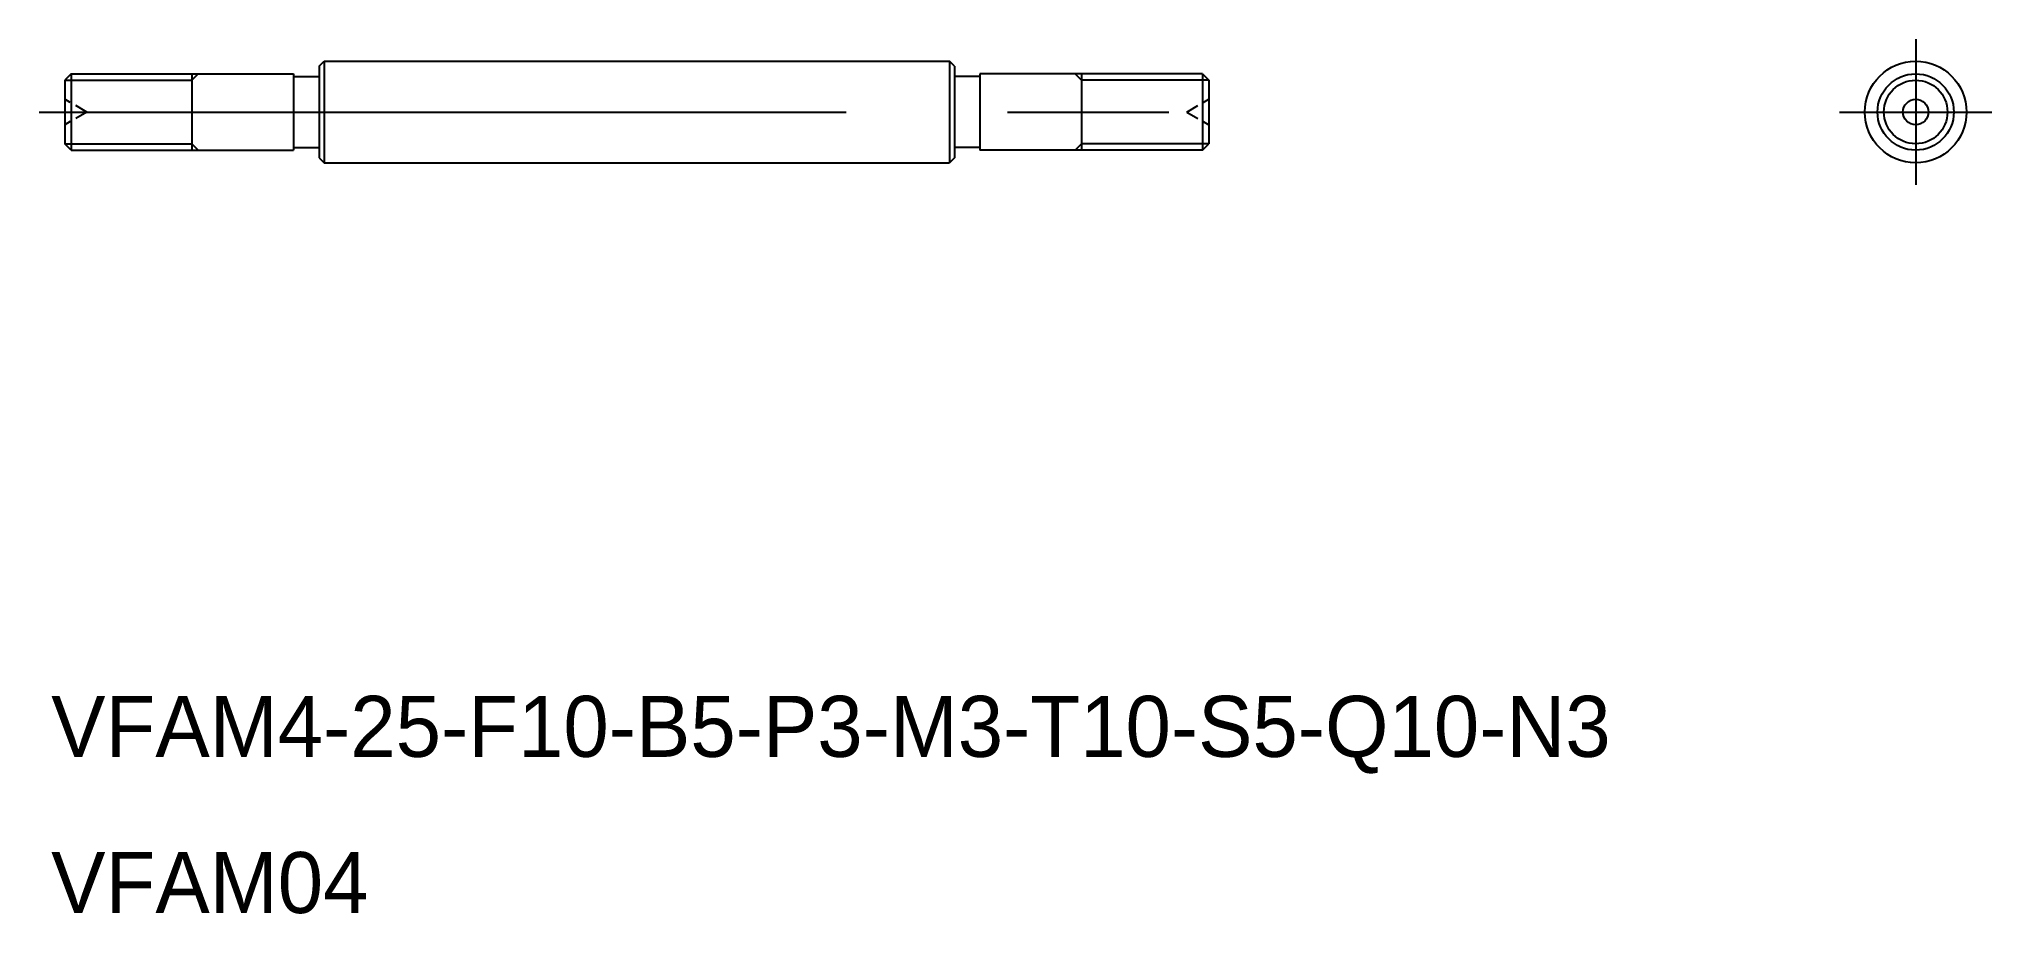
# Model space of a CAD drawing. Extents: x 93.7 to 170.5, y 143.4 to 177.8.
import ezdxf

# ---------------------------------------------------------------- set-up
doc = ezdxf.new("R2010")
doc.units = 0
doc.linetypes.add('CENTER', pattern=[50.8, 31.75, -6.35, 6.35, -6.35])
doc.linetypes.add('DASHED', pattern=[0.75, 0.5, -0.25])
doc.layers.get('0').update_dxf_attribs({"linetype": 'CONTINUOUS'})
doc.layers.add('CENTER', color=1, linetype='CENTER')

msp = doc.modelspace()

# ---------------------------------------------------------------- linework, layer by layer
at = {"color": 7, "linetype": 'CONTINUOUS'}
for p, q in [((104.711, 176.731), (104.911, 176.931)), ((104.711, 176.731), (104.711, 173.131)), ((104.911, 176.931), (129.511, 176.931)), ((104.911, 176.931), (104.911, 172.931)), ((129.511, 176.931), (129.511, 175.315)), ((129.711, 176.731), (129.511, 176.931)), ((129.711, 176.731), (129.711, 175.431)), ((94.961, 176.431), (94.711, 176.181)), ((94.711, 176.181), (94.711, 173.681)), ((94.961, 176.431), (99.711, 176.431)), ((94.961, 176.431), (94.961, 173.431)), ((99.711, 176.431), (103.711, 176.431)), ((99.711, 176.431), (99.711, 173.431)), ((103.711, 176.431), (103.711, 173.431)), ((103.711, 176.331), (104.711, 176.331)), ((104.711, 176.431), (104.711, 173.431)), ((129.711, 176.431), (129.711, 173.431)), ((129.711, 176.431), (129.711, 173.431)), ((130.711, 176.331), (129.711, 176.331)), ((129.711, 176.181), (129.711, 176.181)), ((134.711, 176.431), (130.711, 176.431)), ((130.711, 176.431), (130.711, 173.431)), ((139.461, 176.431), (134.711, 176.431)), ((134.711, 176.431), (134.711, 173.431)), ((134.711, 176.231), (134.711, 173.631)), ((139.461, 176.431), (139.461, 173.431)), ((139.461, 176.431), (139.711, 176.181)), ((139.711, 176.181), (139.711, 173.681)), ((129.511, 175.315), (129.511, 172.931)), ((129.711, 175.431), (129.711, 173.131)), ((94.961, 173.431), (94.711, 173.681)), ((139.461, 173.431), (139.711, 173.681)), ((94.961, 173.431), (99.711, 173.431)), ((99.711, 173.431), (103.711, 173.431)), ((103.711, 173.531), (104.711, 173.531)), ((104.711, 173.131), (104.911, 172.931)), ((104.911, 172.931), (129.511, 172.931)), ((129.711, 173.131), (129.511, 172.931)), ((130.711, 173.531), (129.711, 173.531)), ((134.711, 173.431), (130.711, 173.431)), ((139.461, 173.431), (134.711, 173.431))]:
    msp.add_line(p, q, dxfattribs=at)
at = {"color": 3, "linetype": 'CONTINUOUS'}
for p, q in [((94.711, 176.181), (99.711, 176.181)), ((99.961, 176.431), (99.711, 176.181)), ((134.461, 176.431), (134.711, 176.181)), ((139.711, 176.181), (134.711, 176.181)), ((94.711, 173.681), (99.711, 173.681)), ((99.961, 173.431), (99.711, 173.681)), ((134.461, 173.431), (134.711, 173.681)), ((139.711, 173.681), (134.711, 173.681))]:
    msp.add_line(p, q, dxfattribs=at)
at = {"color": 3, "linetype": 'DASHED'}
for p, q in [((95.577, 174.931), (94.711, 175.431)), ((138.845, 174.931), (139.711, 175.431)), ((95.577, 174.931), (94.711, 174.431)), ((138.845, 174.931), (139.711, 174.431))]:
    msp.add_line(p, q, dxfattribs=at)
at = {"color": 7, "linetype": 'CONTINUOUS'}
for radius in [2, 1.5, 0.5]:
    msp.add_circle((167.523, 174.931), radius, dxfattribs=at)
at = {"color": 3, "linetype": 'CONTINUOUS'}
msp.add_circle((167.523, 174.931), 1.25, dxfattribs=at)
at = {"layer": 'CENTER', "color": 1, "linetype": 'CENTER'}
for p, q in [((167.523, 177.8), (167.523, 172.062)), ((93.698, 174.931), (143.744, 174.931)), ((164.523, 174.931), (170.523, 174.931))]:
    msp.add_line(p, q, dxfattribs=at)

# ---------------------------------------------------------------- texts
at = {"color": 7, "linetype": 'CONTINUOUS'}
for s, p in [('VFAM4-25-F10-B5-P3-M3-T10-S5-Q10-N3', (94.172, 149.568)), ('VFAM04', (94.172, 143.425))]:
    msp.add_text(s, height=2.4, dxfattribs=at).set_placement(p)

doc.saveas('drawing.dxf')
